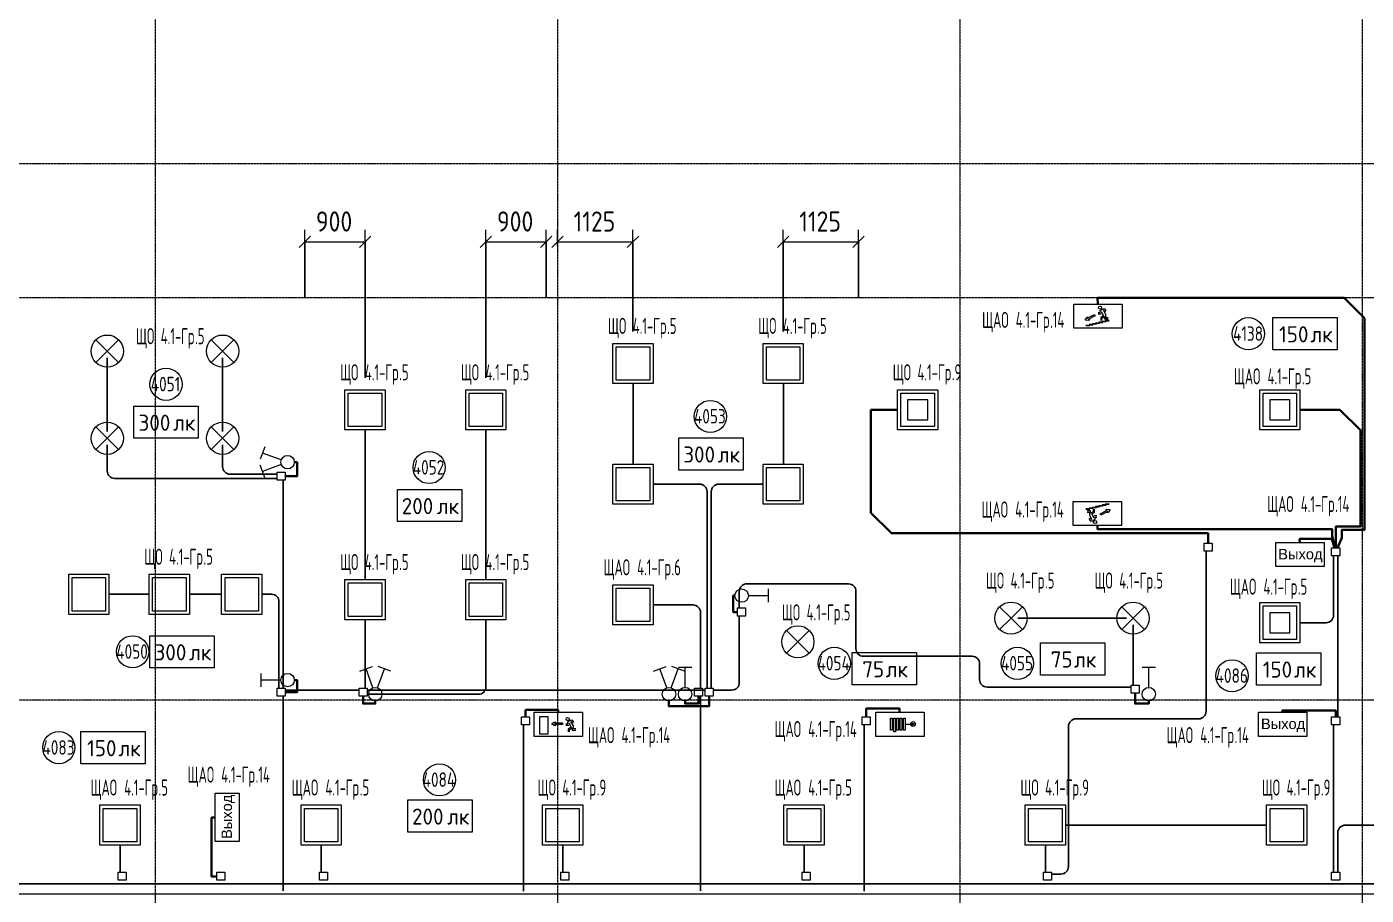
# Model space of a CAD drawing. Header units: millimetres. Extents: x -4730 to 98194, y -4296 to 93388.
# Drawn here: x 58085 to 78059, y 43593 to 56542 of the extents above; entities that cross this region are included whole.
import ezdxf

# ---------------------------------------------------------------- set-up
doc = ezdxf.new("R2010")
doc.units = ezdxf.units.MM
doc.linetypes.add('Линия сетки', pattern=[22.225, 12.7, -3.175, 3.175, -3.175])
for name, color, linetype, lineweight, true_color in [('Кабельные лотки', 5, 'Continuous', 25, 0x0000ff), ('Короба', 7, 'Continuous', 25, 0x008000), ('Соединительные детали коробов', 7, 'Continuous', 25, 0x008000), ('Типовые аннотации', 1, 'Continuous', 18, 0xff0000)]:
    doc.layers.add(name, color=color, linetype=linetype, lineweight=lineweight, true_color=true_color)
for name, color, linetype, lineweight in [('Марки помещений', 7, 'Continuous', 9), ('Марки силовых электроприборов', 7, 'Continuous', 9), ('Осевая линия', 7, 'Continuous', 18), ('Оси', 7, 'Continuous', 9), ('Провода', 7, 'Continuous', 35), ('Размеры', 7, 'Continuous', 9), ('Размеры-120', 7, 'Continuous', 9)]:
    doc.layers.add(name, color=color, linetype=linetype, lineweight=lineweight)
doc.styles.add('Arial', font='arial.ttf', dxfattribs={"height": 156})
doc.styles.add('GOST Common', font='GOST_Common.ttf', dxfattribs={"width": 0.6, "height": 240})
doc.styles.add('GOST Common_1', font='GOST_Common.ttf', dxfattribs={"width": 0.9, "height": 300})
doc.styles.add('GOST Common_3', font='GOST_Common.ttf', dxfattribs={"width": 0.8, "height": 216})
doc.styles.add('GOST Common_4', font='GOST_Common.ttf', dxfattribs={"height": 240})
doc.dimstyles.new('ADSK_Проверочный', dxfattribs={"dimscale": 304.8, "dimtxt": 301.714499, "dimasz": 0.556693, "dimexe": 0.590551, "dimexo": 0.590551, "dimgap": 0.19685, "dimtad": 1, "dimdec": 3, "dimrnd": 0.001, "dimdsep": 46, "dimtxsty": 'GOST Common_1', "dimblk1": 'OBLIQUE', "dimblk2": 'OBLIQUE', "dimsah": 1, "dimcen": 0.09, "dimazin": 0, "dimtfac": 1, "dimtdec": 4, "dimtix": 1, "dimtmove": 0, "dimatfit": 3, "dimfxl": 1, "dimtvp": 1, "dimtolj": 1, "dimtzin": 0, "dimarcsym": 2})

# ---------------------------------------------------------------- blocks, each defined once
blk = doc.blocks.new('M_Короб_ отвод - Плоский торец - ПВХ - Стандартная-2386742-4-й этаж')
at = {"layer": 'Соединительные детали коробов'}
for p, q in [((0, 111.95), (0, 150.05)), ((-150.05, 0), (-111.95, 0))]:
    blk.add_line(p, q, dxfattribs=at)
blk.add_arc((-111.95, 111.95), 111.95, 270, 0, dxfattribs=at)
blk = doc.blocks.new('DIMBLOCK92-4-й этаж')
at = {"layer": 'Размеры-120'}
for p, q in [((62230, 53337), (62145, 53252)), ((62230, 52510), (62230, 53517)), ((62230, 53337), (62315, 53422)), ((62230, 53337), (63130, 53337)), ((62230, 53337), (62230, 52510)), ((63130, 53337), (63045, 53252)), ((63130, 51307), (63130, 53517)), ((63130, 53337), (63215, 53422)), ((63130, 53337), (63130, 51307))]:
    blk.add_line(p, q, dxfattribs=at)
at = {"layer": 'Размеры-120', "color": 0, "insert": (62396, 53789), "char_height": 300, "width": 681.16, "attachment_point": 1, "line_spacing_factor": 1.022761, "style": 'GOST Common_1'}
blk.add_mtext('900', dxfattribs=at)
blk = doc.blocks.new('_Oblique')
at = {"color": 0, "linetype": 'ByBlock', "lineweight": -2}
blk.add_line((-0.5, -0.5), (0.5, 0.5), dxfattribs=at)
blk = doc.blocks.new('DIMBLOCK93-4-й этаж')
at = {"layer": 'Размеры-120'}
for p, q in [((64930, 53337), (64845, 53252)), ((64930, 51307), (64930, 53517)), ((64930, 53337), (65015, 53422)), ((64930, 53337), (65830, 53337)), ((64930, 53337), (64930, 51307)), ((65830, 53337), (65745, 53252)), ((65830, 52510), (65830, 53517)), ((65830, 53337), (65915, 53422)), ((65830, 53337), (65830, 52510))]:
    blk.add_line(p, q, dxfattribs=at)
at = {"layer": 'Размеры-120', "color": 0, "insert": (65096, 53789), "char_height": 300, "width": 681.16, "attachment_point": 1, "line_spacing_factor": 1.022761, "style": 'GOST Common_1'}
blk.add_mtext('900', dxfattribs=at)
blk = doc.blocks.new('DIMBLOCK94-4-й этаж')
at = {"layer": 'Размеры-120'}
for p, q in [((66000, 53337), (65915, 53252)), ((66000, 53277), (66000, 53517)), ((66000, 53337), (66085, 53422)), ((66000, 53337), (67125, 53337)), ((66000, 53337), (66000, 53277)), ((67125, 53337), (67040, 53252)), ((67125, 52000), (67125, 53517)), ((67125, 53337), (67210, 53422)), ((67125, 53337), (67125, 52000))]:
    blk.add_line(p, q, dxfattribs=at)
at = {"layer": 'Размеры-120', "color": 0, "insert": (66240, 53789), "char_height": 300, "width": 773.21, "attachment_point": 1, "line_spacing_factor": 1.022761, "style": 'GOST Common_1'}
blk.add_mtext('1125', dxfattribs=at)
blk = doc.blocks.new('DIMBLOCK95-4-й этаж')
at = {"layer": 'Размеры-120'}
for p, q in [((69365, 53337), (69280, 53252)), ((69365, 52000), (69365, 53517)), ((69365, 53337), (69450, 53422)), ((69365, 53337), (70490, 53337)), ((69365, 53337), (69365, 52000)), ((70490, 53337), (70405, 53252)), ((70490, 52510), (70490, 53517)), ((70490, 53337), (70575, 53422)), ((70490, 53337), (70490, 52510))]:
    blk.add_line(p, q, dxfattribs=at)
at = {"layer": 'Размеры-120', "color": 0, "insert": (69605, 53789), "char_height": 300, "width": 773.21, "attachment_point": 1, "line_spacing_factor": 1.022761, "style": 'GOST Common_1'}
blk.add_mtext('1125', dxfattribs=at)
blk = doc.blocks.new('ADSK_Марка_Помещение_1_ГОСТ21-501-2011 - Номер-85995-4-й этаж')
at = {"layer": 'Марки помещений'}
blk.add_circle((0, 0), 2, dxfattribs=at)
blk = doc.blocks.new('Морка помещения_освещённость_ - Морка помещения_освещённость_-1484368-4-й этаж')
at = {"layer": 'Марки помещений', "color": 190, "true_color": 0x8000ff}
for p, q in [((-4, 0), (-4, 4)), ((-4, 4), (4, 4)), ((4, 4), (4, 0)), ((4, 0), (-4, 0))]:
    blk.add_line(p, q, dxfattribs=at)

msp = doc.modelspace()

# ---------------------------------------------------------------- linework, layer by layer
at = {"layer": 'Кабельные лотки'}
msp.add_line((78240.422, 43763.1437), (48145, 43763.1437), dxfattribs=at)
at = {"layer": 'Короба'}
for p, q in [((59285.3, 50506.3223), (59285.3, 51606.3223)), ((61005.3, 50506.3223), (61005.3, 51606.3223)), ((67127.264, 50019.5331), (67127.264, 51224.5331)), ((69367.264, 50019.5331), (69367.264, 51224.5331)), ((63132.264, 48297.5), (63132.264, 50532.5)), ((64932.264, 48297.5), (64932.264, 50532.5)), ((59285.3, 50306.3223), (59285.3, 49958.55)), ((61005.3, 50306.3223), (61005.3, 50021.55)), ((59435.35, 49808.5), (61817.3311, 49808.5)), ((61155.35, 49871.5), (61817.3311, 49871.5)), ((61908.8311, 46680), (61908.8311, 49780)), ((67424.764, 49722.0331), (68079.214, 49722.0331)), ((68229.264, 49571.9831), (68229.264, 46680)), ((68292.264, 49571.9831), (68292.264, 46680)), ((69069.764, 49722.0331), (68442.314, 49722.0331)), ((75670.7389, 48722.835), (75670.7389, 46372.885)), ((77572.6861, 47805.8722), (77572.6861, 48654.2244)), ((77635.6861, 46254.2244), (77635.6861, 48654.2244)), ((68860.8432, 48235.5561), (70300.7432, 48235.5561)), ((59915.7305, 48080), (59310.7305, 48080)), ((60995.7305, 48080), (60510.7305, 48080)), ((61590.7305, 48080), (61695.7811, 48080)), ((68710.7932, 47875.5561), (68710.7932, 48085.5061)), ((70450.7932, 48085.5061), (70450.7932, 47305.6061)), ((61845.8311, 47929.95), (61845.8311, 46680)), ((67424.764, 47922.0331), (67982.214, 47922.0331)), ((68132.264, 47771.9831), (68132.264, 46680)), ((68710.7932, 46801.55), (68710.7932, 47755.5561)), ((63132.264, 47702.5), (63132.264, 46680)), ((64932.264, 47702.5), (64932.264, 46738.55)), ((74482.4548, 47724.5163), (72862.4548, 47724.5163)), ((74582.4548, 47624.5163), (74582.4548, 46725)), ((77070.5562, 47655.8222), (77422.6361, 47655.8222)), ((70600.8432, 47155.5561), (72143.9048, 47155.5561)), ((72293.9548, 46846.55), (72293.9548, 47005.5061)), ((61908.8311, 46560), (61908.8311, 43660)), ((63040.764, 46651.5), (61937.3311, 46651.5)), ((68200.764, 46651.5), (63160.764, 46651.5)), ((64782.214, 46588.5), (63160.764, 46588.5)), ((68132.264, 46560), (68132.264, 43660)), ((68320.764, 46651.5), (68560.7432, 46651.5)), ((72444.0048, 46696.5), (74553.9548, 46696.5)), ((75520.6889, 46222.835), (73769.567, 46222.835)), ((65492.6861, 46134.2244), (65492.6861, 43654.2244)), ((70572.6861, 46134.2244), (70572.6861, 43654.2244)), ((73619.517, 46072.785), (73619.517, 44056.9695)), ((77572.6861, 46134.2244), (77572.6861, 43935.4195)), ((73574.7325, 44638.0863), (76579.7325, 44638.0863)), ((77785.7361, 44638.0863), (79479.7325, 44638.0863)), ((77635.6861, 43935.4195), (77635.6861, 44488.0363)), ((59477.2325, 44340.5863), (59477.2325, 43935.4195)), ((62477.2325, 44340.5863), (62477.2325, 43935.4195)), ((66077.2325, 44340.5863), (66077.2325, 43935.4195)), ((69677.2325, 44340.5863), (69677.2325, 43935.4195)), ((73277.2325, 44340.5863), (73277.2325, 43935.4195)), ((73469.467, 43906.9195), (73368.7325, 43906.9195))]:
    msp.add_line(p, q, dxfattribs=at)
at = {"layer": 'Осевая линия'}
msp.add_line((48145, 43613.1437), (78240.422, 43613.1437), dxfattribs=at)
at = {"layer": 'Оси', "linetype": 'Линия сетки'}
for p, q in [((60000, 93388.3703), (60000, -3096.3487)), ((66000, 93388.3703), (66000, -3096.3487)), ((72000, 93388.3703), (72000, -3096.3487)), ((78000, 93388.3703), (78000, -3096.3487)), ((98194.2682, 54500), (-3530.0173, 54500)), ((98194.2682, 52500), (-3530.0173, 52500)), ((98194.2682, 46500), (-3530.0173, 46500))]:
    msp.add_line(p, q, dxfattribs=at)
at = {"layer": 'Провода', "flags": 128}
for points in [[(74055.544, 52407.5026), (74053.8315, 52500.7574), (77729.0315, 52500.7574), (78033.8315, 52195.9574), (78033.8315, 49040.7574), (77693.8315, 49040.7574), (77693.8315, 48920.7574), (77630.229, 48774.2244)], [(71070.7922, 50830), (70673.0562, 50830), (70673.0562, 49294.8), (70977.8562, 48990), (75702.2341, 48990), (75702.2375, 48842.835)], [(77070.7922, 50830), (77668.2562, 50830), (77973.0562, 50525.2), (77973.0562, 49090), (77605.5308, 49090), (77604.4008, 48774.2244)], [(62080.8333, 50050), (62115, 50050), (62115, 49840.0021), (61937.3311, 49840.0005)], [(74052.6859, 49103.2548), (74053.8315, 49050), (77553.8315, 49050), (77553.8315, 48950), (77591.3719, 48774.2244)], [(77067.3584, 48852.232), (77066.2128, 48905.4867), (77546.2128, 48905.4867), (77585.9995, 48774.2244)], [(68645.6433, 48060), (68620, 48060), (68620, 47815.5582), (68682.2932, 47815.5571)], [(62074.3567, 46800), (62115, 46800), (62115, 46620), (61937.3311, 46620)], [(63281.8828, 46496), (63281.8828, 46450), (63100.7623, 46450), (63100.7634, 46560)], [(67661.8476, 46490.6433), (67661.8476, 46410), (68260.7591, 46410), (68260.7626, 46560)], [(67901.8476, 46490.6433), (67901.8476, 46450), (68100.7591, 46450), (68100.7623, 46560)], [(74816.71, 46490.6433), (74816.71, 46450), (74613.9499, 46450), (74613.9534, 46605)], [(66009.1059, 46321.7452), (66008.3234, 46355), (65524.1812, 46355), (65524.1843, 46254.2244)], [(71101.1457, 46321.7452), (71100, 46375), (70604.1812, 46375), (70604.1845, 46254.2244)], [(76808.8975, 46321.7452), (76808.3234, 46345), (77604.1812, 46345), (77604.1842, 46254.2244)], [(60893.2548, 44751.1457), (60840, 44750), (60840, 43870), (60920, 43873.0968)]]:
    msp.add_lwpolyline(points, dxfattribs=at)
at = {"layer": 'Типовые аннотации', "color": 96, "true_color": 0x008000}
for p, q in [((73698.8494, 52047.5026), (73698.8494, 52407.5026)), ((73698.8494, 52407.5026), (74418.8494, 52407.5026)), ((74418.8494, 52407.5026), (74418.8494, 52047.5026)), ((73866.5327, 52165.1929), (73892.0908, 52205.8227)), ((73914.4982, 52163.3737), (73866.5327, 52165.1929)), ((73892.0908, 52205.8227), (73913.3153, 52217.0263)), ((73900.5362, 52196.7114), (74006.6585, 52252.7298)), ((73913.3153, 52217.0263), (73900.5362, 52196.7114)), ((74017.8621, 52231.5054), (73911.7399, 52175.487)), ((73911.7399, 52175.487), (73935.7226, 52174.5774)), ((73935.7226, 52174.5774), (73914.4982, 52163.3737)), ((74006.6585, 52252.7298), (74017.8621, 52231.5054)), ((74088.0106, 52279.1465), (74064.0106, 52279.1465)), ((74064.0106, 52261.1465), (74106.0106, 52261.1465)), ((74071.949, 52141.4779), (74119.949, 52141.4779)), ((74129.5798, 52333.1465), (74088.0106, 52309.1465)), ((74088.0106, 52309.1465), (74088.0106, 52279.1465)), ((74142.0106, 52233.185), (74100.4414, 52209.185)), ((74100.4414, 52209.185), (74100.4414, 52161.185)), ((74106.0106, 52295.5388), (74142.0106, 52233.185)), ((74118.4414, 52198.7927), (74157.9721, 52221.6158)), ((74118.4414, 52161.185), (74118.4414, 52198.7927)), ((74119.949, 52153.4779), (74167.949, 52153.4779)), ((74165.5798, 52333.1465), (74129.5798, 52333.1465)), ((74179.949, 52141.4779), (74131.949, 52141.4779)), ((74175.9721, 52252.7927), (74139.9721, 52315.1465)), ((74155.1875, 52315.1465), (74167.9914, 52292.9696)), ((74157.9721, 52221.6158), (74157.9721, 52186.7927)), ((74157.9721, 52186.7927), (74211.9721, 52186.7927)), ((74183.5798, 52301.9696), (74165.5798, 52333.1465)), ((74167.949, 52165.4779), (74227.949, 52165.4779)), ((74175.9721, 52204.7927), (74175.9721, 52252.7927)), ((74211.9721, 52204.7927), (74175.9721, 52204.7927)), ((74227.949, 52153.4779), (74179.949, 52153.4779)), ((74418.8494, 52047.5026), (73698.8494, 52047.5026)), ((73879.949, 52093.4779), (73927.949, 52093.4779)), ((73939.949, 52081.4779), (73879.949, 52081.4779)), ((73927.949, 52105.4779), (73975.949, 52105.4779)), ((73987.949, 52093.4779), (73939.949, 52093.4779)), ((73975.949, 52117.4779), (74023.949, 52117.4779)), ((74035.949, 52105.4779), (73987.949, 52105.4779)), ((74023.949, 52129.4779), (74071.949, 52129.4779)), ((74083.949, 52117.4779), (74035.949, 52117.4779)), ((74131.949, 52129.4779), (74083.949, 52129.4779)), ((73688.8136, 49103.2548), (73688.8136, 49463.2548)), ((73688.8136, 49463.2548), (74408.8136, 49463.2548)), ((73879.714, 49357.2795), (73927.714, 49357.2795)), ((73939.714, 49345.2795), (73879.714, 49345.2795)), ((73927.714, 49369.2795), (73975.714, 49369.2795)), ((73987.714, 49357.2795), (73939.714, 49357.2795)), ((73975.714, 49381.2795), (74023.714, 49381.2795)), ((74035.714, 49369.2795), (73987.714, 49369.2795)), ((73989.2216, 49349.5724), (73989.2216, 49311.9647)), ((74007.2216, 49301.5724), (74007.2216, 49349.5724)), ((74023.714, 49393.2795), (74071.714, 49393.2795)), ((74083.714, 49381.2795), (74035.714, 49381.2795)), ((74071.714, 49405.2795), (74119.714, 49405.2795)), ((74131.714, 49393.2795), (74083.714, 49393.2795)), ((74119.714, 49417.2795), (74167.714, 49417.2795)), ((74179.714, 49405.2795), (74131.714, 49405.2795)), ((74167.714, 49429.2795), (74227.714, 49429.2795)), ((74171.9404, 49336.18), (74193.1648, 49347.3836)), ((74227.714, 49417.2795), (74179.714, 49417.2795)), ((74193.1648, 49347.3836), (74241.1304, 49345.5645)), ((74241.1304, 49345.5645), (74215.5722, 49304.9347)), ((74408.8136, 49463.2548), (74408.8136, 49103.2548)), ((73949.6909, 49323.9647), (73895.6909, 49323.9647)), ((73895.6909, 49305.9647), (73931.6909, 49305.9647)), ((73924.0832, 49208.7878), (73942.0832, 49177.6109)), ((73931.6909, 49305.9647), (73931.6909, 49257.9647)), ((73931.6909, 49257.9647), (73967.6909, 49195.6109)), ((73952.4755, 49195.6109), (73939.6716, 49217.7878)), ((73942.0832, 49177.6109), (73978.0832, 49177.6109)), ((73949.6909, 49289.1416), (73949.6909, 49323.9647)), ((73989.2216, 49311.9647), (73949.6909, 49289.1416)), ((73965.6524, 49277.5724), (74007.2216, 49301.5724)), ((74001.6524, 49215.2186), (73965.6524, 49277.5724)), ((73978.0832, 49177.6109), (74019.6524, 49201.6109)), ((74043.6524, 49249.6109), (74001.6524, 49249.6109)), ((74019.6524, 49201.6109), (74019.6524, 49231.6109)), ((74019.6524, 49231.6109), (74043.6524, 49231.6109)), ((74089.8009, 49279.252), (74195.9231, 49335.2704)), ((74101.0045, 49258.0275), (74089.8009, 49279.252)), ((74207.1268, 49314.0459), (74101.0045, 49258.0275)), ((74195.9231, 49335.2704), (74171.9404, 49336.18)), ((74194.3478, 49293.731), (74207.1268, 49314.0459)), ((74215.5722, 49304.9347), (74194.3478, 49293.731)), ((74408.8136, 49103.2548), (73688.8136, 49103.2548)), ((76711.2307, 48492.232), (76711.2307, 48852.232)), ((76711.2307, 48852.232), (77431.2307, 48852.232)), ((77431.2307, 48852.232), (77431.2307, 48492.232)), ((77431.2307, 48492.232), (76711.2307, 48492.232)), ((65653.3413, 45961.7452), (65653.3413, 46321.7452)), ((65653.3413, 46321.7452), (66373.3413, 46321.7452)), ((65734.3337, 45993.1554), (65734.3337, 46257.1554)), ((65734.3337, 46257.1554), (65854.3337, 46257.1554)), ((65854.3337, 46257.1554), (65854.3337, 45993.1554)), ((65907.6511, 46149.3592), (65949.2203, 46173.3592)), ((65949.2203, 46125.3592), (65907.6511, 46149.3592)), ((65949.2203, 46173.3592), (65973.2203, 46173.3592)), ((65973.2203, 46173.3592), (65952.4357, 46161.3592)), ((65952.4357, 46161.3592), (66072.4357, 46161.3592)), ((66072.4357, 46161.3592), (66072.4357, 46137.3592)), ((66148.2769, 46145.5431), (66124.2769, 46145.5431)), ((66189.8461, 46199.5431), (66148.2769, 46175.5431)), ((66148.2769, 46175.5431), (66148.2769, 46145.5431)), ((66166.2769, 46161.9355), (66202.2769, 46099.5816)), ((66225.8461, 46199.5431), (66189.8461, 46199.5431)), ((66236.2384, 46119.1893), (66200.2384, 46181.5431)), ((66215.4538, 46181.5431), (66228.2576, 46159.3662)), ((66243.8461, 46168.3662), (66225.8461, 46199.5431)), ((66373.3413, 46321.7452), (66373.3413, 45961.7452)), ((76453.3413, 45961.7452), (76453.3413, 46321.7452)), ((76453.3413, 46321.7452), (77173.3413, 46321.7452)), ((77173.3413, 46321.7452), (77173.3413, 45961.7452)), ((66373.3413, 45961.7452), (65653.3413, 45961.7452)), ((65854.3337, 45993.1554), (65734.3337, 45993.1554)), ((65973.2203, 46125.3592), (65949.2203, 46125.3592)), ((66072.4357, 46137.3592), (65952.4357, 46137.3592)), ((65952.4357, 46137.3592), (65973.2203, 46125.3592)), ((66124.2769, 46127.5431), (66166.2769, 46127.5431)), ((66202.2769, 46099.5816), (66160.7077, 46075.5816)), ((66160.7077, 46075.5816), (66160.7077, 46027.5816)), ((66178.7077, 46065.1893), (66218.2384, 46088.0124)), ((66178.7077, 46027.5816), (66178.7077, 46065.1893)), ((66218.2384, 46088.0124), (66218.2384, 46053.1893)), ((66218.2384, 46053.1893), (66272.2384, 46053.1893)), ((66236.2384, 46071.1893), (66236.2384, 46119.1893)), ((66272.2384, 46071.1893), (66236.2384, 46071.1893)), ((77173.3413, 45961.7452), (76453.3413, 45961.7452)), ((60893.2548, 44395.0179), (60893.2548, 45115.0179)), ((60893.2548, 45115.0179), (61253.2548, 45115.0179)), ((61253.2548, 45115.0179), (61253.2548, 44395.0179)), ((61253.2548, 44395.0179), (60893.2548, 44395.0179))]:
    msp.add_line(p, q, dxfattribs=at)
at = {"layer": 'Типовые аннотации', "color": 5, "true_color": 0x0000ff}
for p, q in [((59285.3, 51706.3223), (59115.5944, 51876.0279)), ((59285.3, 51706.3223), (59455.0057, 51876.0279)), ((61005.3, 51706.3223), (60835.5944, 51876.0279)), ((61005.3, 51706.3223), (61175.0057, 51876.0279)), ((66825, 51822.0331), (67425, 51822.0331)), ((66825, 51222.0331), (66825, 51822.0331)), ((66875, 51772.0331), (67375, 51772.0331)), ((66875, 51272.0331), (66875, 51772.0331)), ((67375, 51772.0331), (67375, 51272.0331)), ((67425, 51822.0331), (67425, 51222.0331)), ((69065, 51822.0331), (69665, 51822.0331)), ((69065, 51222.0331), (69065, 51822.0331)), ((69115, 51772.0331), (69615, 51772.0331)), ((69115, 51272.0331), (69115, 51772.0331)), ((69615, 51772.0331), (69615, 51272.0331)), ((69665, 51822.0331), (69665, 51222.0331)), ((59285.3, 51706.3223), (59115.5944, 51536.6166)), ((59285.3, 51706.3223), (59455.0057, 51536.6166)), ((61005.3, 51706.3223), (60835.5944, 51536.6166)), ((61005.3, 51706.3223), (61175.0057, 51536.6166)), ((67425, 51222.0331), (66825, 51222.0331)), ((67375, 51272.0331), (66875, 51272.0331)), ((69665, 51222.0331), (69065, 51222.0331)), ((69615, 51272.0331), (69115, 51272.0331)), ((62830, 51130), (63430, 51130)), ((62830, 50530), (62830, 51130)), ((62880, 51080), (63380, 51080)), ((62880, 50580), (62880, 51080)), ((63380, 51080), (63380, 50580)), ((63430, 51130), (63430, 50530)), ((64630, 51130), (65230, 51130)), ((64630, 50530), (64630, 51130)), ((64680, 51080), (65180, 51080)), ((64680, 50580), (64680, 51080)), ((65180, 51080), (65180, 50580)), ((65230, 51130), (65230, 50530)), ((71070.7922, 51130), (71670.7922, 51130)), ((71070.7922, 50530), (71070.7922, 51130)), ((71120.7922, 51080), (71620.7922, 51080)), ((71120.7922, 50580), (71120.7922, 51080)), ((71220.7922, 50980), (71220.7922, 50680)), ((71520.7922, 50980), (71220.7922, 50980)), ((71520.7922, 50680), (71520.7922, 50980)), ((71620.7922, 51080), (71620.7922, 50580)), ((71670.7922, 51130), (71670.7922, 50530)), ((59285.3, 50406.3223), (59115.5944, 50576.0279)), ((59285.3, 50406.3223), (59455.0057, 50576.0279)), ((61005.3, 50406.3223), (60835.5944, 50576.0279)), ((61005.3, 50406.3223), (61175.0057, 50576.0279)), ((63380, 50580), (62880, 50580)), ((65180, 50580), (64680, 50580)), ((71620.7922, 50580), (71120.7922, 50580)), ((71220.7922, 50680), (71520.7922, 50680)), ((59285.3, 50406.3223), (59115.5944, 50236.6166)), ((59285.3, 50406.3223), (59455.0057, 50236.6166)), ((61005.3, 50406.3223), (60835.5944, 50236.6166)), ((61005.3, 50406.3223), (61175.0057, 50236.6166)), ((63430, 50530), (62830, 50530)), ((65230, 50530), (64630, 50530)), ((71670.7922, 50530), (71070.7922, 50530)), ((61632.6816, 50280.7773), (61564.2776, 50092.8388)), ((61880.3874, 50084.202), (61598.4796, 50186.8081)), ((61632.6816, 49819.2227), (61564.2776, 50007.1612)), ((61880.3874, 50015.798), (61598.4796, 49913.1919)), ((66825, 50022.0331), (67425, 50022.0331)), ((66825, 49422.0331), (66825, 50022.0331)), ((66875, 49972.0331), (67375, 49972.0331)), ((66875, 49472.0331), (66875, 49972.0331)), ((67375, 49972.0331), (67375, 49472.0331)), ((67425, 50022.0331), (67425, 49422.0331)), ((69065, 50022.0331), (69665, 50022.0331)), ((69065, 49422.0331), (69065, 50022.0331)), ((69115, 49972.0331), (69615, 49972.0331)), ((69115, 49472.0331), (69115, 49972.0331)), ((69615, 49972.0331), (69615, 49472.0331)), ((69665, 50022.0331), (69665, 49422.0331)), ((67425, 49422.0331), (66825, 49422.0331)), ((67375, 49472.0331), (66875, 49472.0331)), ((69665, 49422.0331), (69065, 49422.0331)), ((69615, 49472.0331), (69115, 49472.0331)), ((58710.9665, 48380), (59310.9665, 48380)), ((58710.9665, 47780), (58710.9665, 48380)), ((59310.9665, 48380), (59310.9665, 47780)), ((59910.9665, 48380), (60510.9665, 48380)), ((59910.9665, 47780), (59910.9665, 48380)), ((60510.9665, 48380), (60510.9665, 47780)), ((60990.9665, 48380), (61590.9665, 48380)), ((60990.9665, 47780), (60990.9665, 48380)), ((61590.9665, 48380), (61590.9665, 47780)), ((58760.9665, 48330), (59260.9665, 48330)), ((58760.9665, 47830), (58760.9665, 48330)), ((59260.9665, 48330), (59260.9665, 47830)), ((59960.9665, 48330), (60460.9665, 48330)), ((59960.9665, 47830), (59960.9665, 48330)), ((60460.9665, 48330), (60460.9665, 47830)), ((61040.9665, 48330), (61540.9665, 48330)), ((61040.9665, 47830), (61040.9665, 48330)), ((61540.9665, 48330), (61540.9665, 47830)), ((62830, 48300), (63430, 48300)), ((62830, 47700), (62830, 48300)), ((62880, 48250), (63380, 48250)), ((62880, 47750), (62880, 48250)), ((63380, 48250), (63380, 47750)), ((63430, 48300), (63430, 47700)), ((64630, 48300), (65230, 48300)), ((64630, 47700), (64630, 48300)), ((64680, 48250), (65180, 48250)), ((64680, 47750), (64680, 48250)), ((65180, 48250), (65180, 47750)), ((65230, 48300), (65230, 47700)), ((69145.6433, 47960), (69145.6433, 48160)), ((68845.6433, 48060), (69145.6433, 48060)), ((59310.9665, 47780), (58710.9665, 47780)), ((59260.9665, 47830), (58760.9665, 47830)), ((60510.9665, 47780), (59910.9665, 47780)), ((60460.9665, 47830), (59960.9665, 47830)), ((61590.9665, 47780), (60990.9665, 47780)), ((61540.9665, 47830), (61040.9665, 47830)), ((63380, 47750), (62880, 47750)), ((65180, 47750), (64680, 47750)), ((72762.4548, 47724.5163), (72592.7491, 47894.222)), ((72762.4548, 47724.5163), (72932.1604, 47894.222)), ((74582.4548, 47724.5163), (74412.7491, 47894.222)), ((74582.4548, 47724.5163), (74752.1604, 47894.222)), ((63430, 47700), (62830, 47700)), ((65230, 47700), (64630, 47700)), ((69584.0709, 47371.0953), (69414.3653, 47540.8009)), ((69584.0709, 47371.0953), (69753.7765, 47540.8009)), ((72762.4548, 47724.5163), (72592.7491, 47554.8107)), ((72762.4548, 47724.5163), (72932.1604, 47554.8107)), ((74582.4548, 47724.5163), (74412.7491, 47554.8107)), ((74582.4548, 47724.5163), (74752.1604, 47554.8107)), ((69584.0709, 47371.0953), (69414.3653, 47201.3896)), ((69584.0709, 47371.0953), (69753.7765, 47201.3896)), ((63051.1055, 46932.3184), (63239.044, 47000.7224)), ((63247.6808, 46684.6126), (63145.0748, 46966.5204)), ((63316.0848, 46684.6126), (63418.6909, 46966.5204)), ((63512.6602, 46932.3184), (63324.7216, 47000.7224)), ((67431.0703, 46932.3184), (67619.0088, 47000.7224)), ((67627.6456, 46684.6126), (67525.0395, 46966.5204)), ((67696.0496, 46684.6126), (67798.6556, 46966.5204)), ((67892.6249, 46932.3184), (67704.6864, 47000.7224)), ((74916.71, 46990.6433), (74716.71, 46990.6433)), ((74816.71, 46690.6433), (74816.71, 46990.6433)), ((61574.3567, 46900), (61574.3567, 46700)), ((61874.3567, 46800), (61574.3567, 46800)), ((65774.9685, 44938.0863), (66374.9685, 44938.0863)), ((65774.9685, 44338.0863), (65774.9685, 44938.0863)), ((65824.9685, 44888.0863), (66324.9685, 44888.0863)), ((65824.9685, 44388.0863), (65824.9685, 44888.0863)), ((66324.9685, 44888.0863), (66324.9685, 44388.0863)), ((66374.9685, 44938.0863), (66374.9685, 44338.0863)), ((72974.9685, 44938.0863), (73574.9685, 44938.0863)), ((72974.9685, 44338.0863), (72974.9685, 44938.0863)), ((73024.9685, 44888.0863), (73524.9685, 44888.0863)), ((73024.9685, 44388.0863), (73024.9685, 44888.0863)), ((73524.9685, 44888.0863), (73524.9685, 44388.0863)), ((73574.9685, 44938.0863), (73574.9685, 44338.0863)), ((76574.9685, 44938.0863), (77174.9685, 44938.0863)), ((76574.9685, 44338.0863), (76574.9685, 44938.0863)), ((76624.9685, 44888.0863), (77124.9685, 44888.0863)), ((76624.9685, 44388.0863), (76624.9685, 44888.0863)), ((77124.9685, 44888.0863), (77124.9685, 44388.0863)), ((77174.9685, 44938.0863), (77174.9685, 44338.0863)), ((66324.9685, 44388.0863), (65824.9685, 44388.0863)), ((73524.9685, 44388.0863), (73024.9685, 44388.0863)), ((77124.9685, 44388.0863), (76624.9685, 44388.0863)), ((66374.9685, 44338.0863), (65774.9685, 44338.0863)), ((73574.9685, 44338.0863), (72974.9685, 44338.0863)), ((77174.9685, 44338.0863), (76574.9685, 44338.0863))]:
    msp.add_line(p, q, dxfattribs=at)
at = {"layer": 'Типовые аннотации'}
for p, q in [((76470.7922, 51130), (77070.7922, 51130)), ((76470.7922, 50530), (76470.7922, 51130)), ((76520.7922, 51080), (77020.7922, 51080)), ((76520.7922, 50580), (76520.7922, 51080)), ((76620.7922, 50980), (76620.7922, 50680)), ((76920.7922, 50980), (76620.7922, 50980)), ((76920.7922, 50680), (76920.7922, 50980)), ((77020.7922, 51080), (77020.7922, 50580)), ((77070.7922, 51130), (77070.7922, 50530)), ((77020.7922, 50580), (76520.7922, 50580)), ((76620.7922, 50680), (76920.7922, 50680)), ((77070.7922, 50530), (76470.7922, 50530)), ((77544.1861, 48774.2244), (77664.1861, 48774.2244)), ((77544.1861, 48654.2244), (77544.1861, 48774.2244)), ((77664.1861, 48774.2244), (77664.1861, 48654.2244)), ((77664.1861, 48654.2244), (77544.1861, 48654.2244)), ((66825, 48222.0331), (67425, 48222.0331)), ((66825, 47622.0331), (66825, 48222.0331)), ((66875, 48172.0331), (67375, 48172.0331)), ((66875, 47672.0331), (66875, 48172.0331)), ((67375, 48172.0331), (67375, 47672.0331)), ((67425, 48222.0331), (67425, 47622.0331)), ((76470.7922, 47955.8222), (77070.7922, 47955.8222)), ((76470.7922, 47355.8222), (76470.7922, 47955.8222)), ((77070.7922, 47955.8222), (77070.7922, 47355.8222)), ((76520.7922, 47905.8222), (77020.7922, 47905.8222)), ((76520.7922, 47405.8222), (76520.7922, 47905.8222)), ((76620.7922, 47805.8222), (76620.7922, 47505.8222)), ((76920.7922, 47805.8222), (76620.7922, 47805.8222)), ((76920.7922, 47505.8222), (76920.7922, 47805.8222)), ((77020.7922, 47905.8222), (77020.7922, 47405.8222)), ((67425, 47622.0331), (66825, 47622.0331)), ((67375, 47672.0331), (66875, 47672.0331)), ((77070.7922, 47355.8222), (76470.7922, 47355.8222)), ((77020.7922, 47405.8222), (76520.7922, 47405.8222)), ((76620.7922, 47505.8222), (76920.7922, 47505.8222)), ((68001.8476, 46990.6433), (67801.8476, 46990.6433)), ((67901.8476, 46690.6433), (67901.8476, 46990.6433)), ((65464.1861, 46254.2244), (65584.1861, 46254.2244)), ((65464.1861, 46134.2244), (65464.1861, 46254.2244)), ((65584.1861, 46254.2244), (65584.1861, 46134.2244)), ((70544.1861, 46254.2244), (70664.1861, 46254.2244)), ((70544.1861, 46134.2244), (70544.1861, 46254.2244)), ((70664.1861, 46254.2244), (70664.1861, 46134.2244)), ((70745.0179, 45961.7452), (70745.0179, 46321.7452)), ((70745.0179, 46321.7452), (71465.0179, 46321.7452)), ((70966.1335, 46054.847), (70966.1335, 46234.847)), ((70966.1335, 46234.847), (70990.1335, 46234.847)), ((70990.1335, 46234.847), (70990.1335, 46054.847)), ((71014.1335, 46030.847), (71014.1335, 46234.847)), ((71014.1335, 46234.847), (71038.1335, 46234.847)), ((71038.1335, 46234.847), (71038.1335, 46030.847)), ((71062.1335, 46054.847), (71062.1335, 46234.847)), ((71062.1335, 46234.847), (71086.1335, 46234.847)), ((71086.1335, 46234.847), (71086.1335, 46054.847)), ((71110.1335, 46054.847), (71110.1335, 46234.847)), ((71110.1335, 46234.847), (71134.1335, 46234.847)), ((71134.1335, 46234.847), (71134.1335, 46054.847)), ((71158.1335, 46054.847), (71158.1335, 46234.847)), ((71158.1335, 46234.847), (71182.1335, 46234.847)), ((71182.1335, 46234.847), (71182.1335, 46054.847)), ((71182.1335, 46144.847), (71302.1335, 46144.847)), ((71302.1335, 46144.847), (71276.6776, 46170.3029)), ((71276.6776, 46119.3912), (71302.1335, 46144.847)), ((71302.1335, 46144.847), (71327.5893, 46170.3029)), ((71327.5893, 46119.3912), (71302.1335, 46144.847)), ((71465.0179, 46321.7452), (71465.0179, 45961.7452)), ((77544.1861, 46254.2244), (77664.1861, 46254.2244)), ((77544.1861, 46134.2244), (77544.1861, 46254.2244)), ((77664.1861, 46254.2244), (77664.1861, 46134.2244)), ((65584.1861, 46134.2244), (65464.1861, 46134.2244)), ((70664.1861, 46134.2244), (70544.1861, 46134.2244)), ((71465.0179, 45961.7452), (70745.0179, 45961.7452)), ((70990.1335, 46054.847), (70966.1335, 46054.847)), ((71038.1335, 46030.847), (71014.1335, 46030.847)), ((71086.1335, 46054.847), (71062.1335, 46054.847)), ((71134.1335, 46054.847), (71110.1335, 46054.847)), ((71182.1335, 46054.847), (71158.1335, 46054.847)), ((77664.1861, 46134.2244), (77544.1861, 46134.2244)), ((59174.9685, 44938.0863), (59774.9685, 44938.0863)), ((59174.9685, 44338.0863), (59174.9685, 44938.0863)), ((59224.9685, 44888.0863), (59724.9685, 44888.0863)), ((59224.9685, 44388.0863), (59224.9685, 44888.0863)), ((59724.9685, 44888.0863), (59724.9685, 44388.0863)), ((59774.9685, 44938.0863), (59774.9685, 44338.0863)), ((62174.9685, 44938.0863), (62774.9685, 44938.0863)), ((62174.9685, 44338.0863), (62174.9685, 44938.0863)), ((62224.9685, 44888.0863), (62724.9685, 44888.0863)), ((62224.9685, 44388.0863), (62224.9685, 44888.0863)), ((62724.9685, 44888.0863), (62724.9685, 44388.0863)), ((62774.9685, 44938.0863), (62774.9685, 44338.0863)), ((69374.9685, 44938.0863), (69974.9685, 44938.0863)), ((69374.9685, 44338.0863), (69374.9685, 44938.0863)), ((69424.9685, 44888.0863), (69924.9685, 44888.0863)), ((69424.9685, 44388.0863), (69424.9685, 44888.0863)), ((69924.9685, 44888.0863), (69924.9685, 44388.0863)), ((69974.9685, 44938.0863), (69974.9685, 44338.0863)), ((59724.9685, 44388.0863), (59224.9685, 44388.0863)), ((62724.9685, 44388.0863), (62224.9685, 44388.0863)), ((69924.9685, 44388.0863), (69424.9685, 44388.0863)), ((59774.9685, 44338.0863), (59174.9685, 44338.0863)), ((62774.9685, 44338.0863), (62174.9685, 44338.0863)), ((69974.9685, 44338.0863), (69374.9685, 44338.0863)), ((59448.7325, 43935.4195), (59568.7325, 43935.4195)), ((59448.7325, 43815.4195), (59448.7325, 43935.4195)), ((59568.7325, 43815.4195), (59448.7325, 43815.4195)), ((59568.7325, 43935.4195), (59568.7325, 43815.4195)), ((60920, 43935.4195), (61040, 43935.4195)), ((60920, 43815.4195), (60920, 43935.4195)), ((61040, 43815.4195), (60920, 43815.4195)), ((61040, 43935.4195), (61040, 43815.4195)), ((62448.7325, 43935.4195), (62568.7325, 43935.4195)), ((62448.7325, 43815.4195), (62448.7325, 43935.4195)), ((62568.7325, 43815.4195), (62448.7325, 43815.4195)), ((62568.7325, 43935.4195), (62568.7325, 43815.4195)), ((69648.7325, 43935.4195), (69768.7325, 43935.4195)), ((69648.7325, 43815.4195), (69648.7325, 43935.4195)), ((69768.7325, 43815.4195), (69648.7325, 43815.4195)), ((69768.7325, 43935.4195), (69768.7325, 43815.4195)), ((77544.1861, 43935.4195), (77664.1861, 43935.4195)), ((77544.1861, 43815.4195), (77544.1861, 43935.4195)), ((77664.1861, 43815.4195), (77544.1861, 43815.4195)), ((77664.1861, 43935.4195), (77664.1861, 43815.4195))]:
    msp.add_line(p, q, dxfattribs=at)
at = {"layer": 'Типовые аннотации', "color": 16, "true_color": 0x800000}
for p, q in [((61817.3311, 49900), (61937.3311, 49900)), ((61817.3311, 49780), (61817.3311, 49900)), ((61937.3311, 49780), (61817.3311, 49780)), ((61937.3311, 49900), (61937.3311, 49780)), ((75642.2389, 48842.835), (75762.2389, 48842.835)), ((75642.2389, 48722.835), (75642.2389, 48842.835)), ((75762.2389, 48842.835), (75762.2389, 48722.835)), ((75762.2389, 48722.835), (75642.2389, 48722.835)), ((66048.7325, 43935.4195), (66168.7325, 43935.4195)), ((66048.7325, 43815.4195), (66048.7325, 43935.4195)), ((66168.7325, 43815.4195), (66048.7325, 43815.4195)), ((66168.7325, 43935.4195), (66168.7325, 43815.4195)), ((73248.7325, 43935.4195), (73368.7325, 43935.4195)), ((73248.7325, 43815.4195), (73248.7325, 43935.4195)), ((73368.7325, 43815.4195), (73248.7325, 43815.4195)), ((73368.7325, 43935.4195), (73368.7325, 43815.4195))]:
    msp.add_line(p, q, dxfattribs=at)
at = {"layer": 'Типовые аннотации', "color": 7}
for p, q in [((68682.2932, 47875.5561), (68802.2932, 47875.5561)), ((68682.2932, 47755.5561), (68682.2932, 47875.5561)), ((68802.2932, 47755.5561), (68682.2932, 47755.5561)), ((68802.2932, 47875.5561), (68802.2932, 47755.5561)), ((61817.3311, 46680), (61937.3311, 46680)), ((61817.3311, 46560), (61817.3311, 46680)), ((61937.3311, 46560), (61817.3311, 46560)), ((61937.3311, 46680), (61937.3311, 46560)), ((63040.764, 46680), (63160.764, 46680)), ((63040.764, 46560), (63040.764, 46680)), ((63160.764, 46560), (63040.764, 46560)), ((63160.764, 46680), (63160.764, 46560)), ((68040.764, 46680), (68160.764, 46680)), ((68040.764, 46560), (68040.764, 46680)), ((68160.764, 46560), (68040.764, 46560)), ((68160.764, 46680), (68160.764, 46560)), ((68200.764, 46680), (68320.764, 46680)), ((68200.764, 46560), (68200.764, 46680)), ((68320.764, 46560), (68200.764, 46560)), ((68320.764, 46680), (68320.764, 46560)), ((74553.9548, 46725), (74673.9548, 46725)), ((74553.9548, 46605), (74553.9548, 46725)), ((74673.9548, 46605), (74553.9548, 46605)), ((74673.9548, 46725), (74673.9548, 46605))]:
    msp.add_line(p, q, dxfattribs=at)
at = {"layer": 'Типовые аннотации', "color": 96, "true_color": 0x008000}
for centre in [(74090.0133, 52353.6777), (74017.6497, 49157.0796), (66150.2796, 46220.0744)]:
    msp.add_circle(centre, 24, dxfattribs=at)
at = {"layer": 'Типовые аннотации', "color": 5, "true_color": 0x0000ff}
for centre, radius in [((59285.3, 51706.3223), 240), ((61005.3, 51706.3223), 240), ((59285.3, 50406.3223), 240), ((61005.3, 50406.3223), 240), ((61974.3567, 50050), 100), ((68745.6433, 48060), 100), ((72762.4548, 47724.5163), 240), ((74582.4548, 47724.5163), 240), ((69584.0709, 47371.0953), 240), ((61974.3567, 46800), 100), ((63281.8828, 46590.6433), 100), ((67661.8476, 46590.6433), 100), ((74816.71, 46590.6433), 100)]:
    msp.add_circle(centre, radius, dxfattribs=at)
at = {"layer": 'Типовые аннотации'}
for centre, radius in [((67901.8476, 46590.6433), 100), ((71302.1335, 46144.847), 36)]:
    msp.add_circle(centre, radius, dxfattribs=at)

# ---------------------------------------------------------------- block references
at = {"layer": 'Марки помещений', "xscale": 120, "yscale": 120, "zscale": 120}
for p in [(76302.1324, 51965.067), (60161.7779, 51211.9562), (68279.1397, 50731.9562), (64085.2891, 49970.2154), (59663.3738, 47222.8283), (70127.9164, 47049.7224), (72857.8551, 47049.7224), (76058.3758, 46864.4808), (58562.4458, 45793.0576), (64239.0408, 45313.0576)]:
    msp.add_blockref('ADSK_Марка_Помещение_1_ГОСТ21-501-2011 - Номер-85995-4-й этаж', p, dxfattribs=at)
at = {"layer": 'Марки помещений', "color": 190, "true_color": 0x8000ff, "xscale": 120, "yscale": 120, "zscale": 120}
for p in [(77147.9694, 51725.067), (60163.0599, 50407.073), (68286.5038, 49932.703), (64092.6532, 49162.9355), (60401.7779, 46982.8283), (73682.3576, 46875.9645), (70872.5605, 46730.3283), (76904.2617, 46725.6556), (59372.1834, 45553.0576), (64246.4049, 44533.2445)]:
    msp.add_blockref('Морка помещения_освещённость_ - Морка помещения_освещённость_-1484368-4-й этаж', p, dxfattribs=at)
at = {"layer": 'Соединительные детали коробов'}
for p, rotation in [((59285.3, 49808.5), 270), ((61005.3, 49871.5), 270), ((68229.264, 49722.0331), 90), ((68292.264, 49722.0331), 180), ((68710.7932, 48235.5561), 180), ((70450.7932, 48235.5561), 90), ((61845.8311, 48080), 90), ((68132.264, 47922.0331), 90), ((70450.7932, 47155.5561), 270), ((72293.9548, 47155.5561), 90), ((72293.9548, 46696.5), 270), ((73619.517, 46222.835), 180), ((77635.6861, 44638.0863), 180)]:
    msp.add_blockref('M_Короб_ отвод - Плоский торец - ПВХ - Стандартная-2386742-4-й этаж', p, dxfattribs=dict(at, rotation=rotation))
for p in [(77572.6861, 47655.8222), (68710.7932, 46651.5), (64932.264, 46588.5), (75670.7389, 46222.835), (73619.517, 43906.9195)]:
    msp.add_blockref('M_Короб_ отвод - Плоский торец - ПВХ - Стандартная-2386742-4-й этаж', p, dxfattribs=at)

# ---------------------------------------------------------------- texts
at = {"layer": 'Марки помещений', "char_height": 216, "attachment_point": 1, "style": 'GOST Common_3'}
for s, insert, width in [('4138', (76074.2965, 52075.8542), 561.8226), ('4051', (59933.9419, 51322.7434), 561.8226), ('4053', (68035.4638, 50842.7434), 600.3036), ('4052', (63841.6132, 50081.0026), 600.3036), ('4050', (59419.6979, 47333.6155), 600.3036), ('4054', (69878.0005, 47160.5096), 615.696), ('4055', (72614.1791, 47160.5096), 600.3036), ('4086', (75814.6999, 46975.268), 600.3036), ('4083', (58318.7699, 45903.8448), 600.3036), ('4084', (63989.1249, 45423.8448), 615.696)]:
    msp.add_mtext(s, dxfattribs=dict(at, insert=insert, width=width))
at = {"layer": 'Марки помещений', "color": 190, "true_color": 0x8000ff, "char_height": 240, "attachment_point": 1, "style": 'GOST Common_4'}
for s, insert, width in [('150', (76760.0855, 52076.779), 567.59475), ('лк', (77228.398, 52076.779), 413.67075), ('300', (59751.176, 50758.7849), 625.31625), ('лк', (60267.1135, 50758.7849), 413.67075), ('300', (67874.62, 50284.4149), 625.31625), ('лк', (68390.5575, 50284.4149), 413.67075), ('200', (63676.5693, 49514.6474), 634.9365), ('лк', (64200.4443, 49514.6474), 413.67075), ('300', (59989.894, 47334.5402), 625.31625), ('лк', (60505.8315, 47334.5402), 413.67075), ('75', (73353.8738, 47227.6765), 423.291), ('лк', (73703.1238, 47227.6765), 413.67075), ('75', (70544.0766, 47082.0403), 423.291), ('лк', (70893.3266, 47082.0403), 413.67075), ('150', (76516.3778, 47077.3675), 567.59475), ('лк', (76984.6903, 47077.3675), 413.67075), ('150', (58984.2996, 45904.7695), 567.59475), ('лк', (59452.6121, 45904.7695), 413.67075), ('200', (63830.321, 44884.9564), 634.9365), ('лк', (64354.196, 44884.9564), 413.67075)]:
    msp.add_mtext(s, dxfattribs=dict(at, insert=insert, width=width))
at = {"layer": 'Марки силовых электроприборов', "char_height": 240, "attachment_point": 1, "style": 'GOST Common'}
for s, insert, width in [('ЩО', (66752.7653, 52202.2155), 340.55685), (' 4.1-', (67033.7528, 52202.2155), 473.3163), ('Гр', (67424.2778, 52202.2155), 253.9746), ('.5', (67633.8278, 52202.2155), 178.93665), ('ЩО', (68992.7653, 52202.2155), 340.55685), (' 4.1-', (69273.7528, 52202.2155), 473.3163), ('Гр', (69664.2778, 52202.2155), 253.9746), ('.5', (69873.8278, 52202.2155), 178.93665), ('ЩАО', (72331.0437, 52291.6773), 502.17705), (' 4.1-', (72745.3812, 52291.6773), 473.3163), ('Гр', (73135.9062, 52291.6773), 253.9746), ('.14', (73345.4562, 52291.6773), 282.83535), ('ЩО', (59713.8894, 52048.4099), 340.55685), (' 4.1-', (59994.8769, 52048.4099), 473.3163), ('Гр', (60385.4019, 52048.4099), 253.9746), ('.5', (60594.9519, 52048.4099), 178.93665), ('ЩО', (62757.7653, 51510.1824), 340.55685), (' 4.1-', (63038.7528, 51510.1824), 473.3163), ('Гр', (63429.2778, 51510.1824), 253.9746), ('.5', (63638.8278, 51510.1824), 178.93665), ('ЩО', (64557.7653, 51510.1824), 340.55685), (' 4.1-', (64838.7528, 51510.1824), 473.3163), ('Гр', (65229.2778, 51510.1824), 253.9746), ('.5', (65438.8278, 51510.1824), 178.93665), ('ЩО', (70998.5575, 51510.1824), 340.55685), (' 4.1-', (71279.545, 51510.1824), 473.3163), ('Гр', (71670.07, 51510.1824), 253.9746), ('.9', (71879.62, 51510.1824), 178.93665), ('ЩАО', (76086.0456, 51450.0187), 502.17705), (' 4.1-', (76500.3831, 51450.0187), 473.3163), ('Гр', (76890.9081, 51450.0187), 253.9746), ('.5', (77100.4581, 51450.0187), 178.93665), ('ЩАО', (76581.9141, 49545.6691), 502.17705), (' 4.1-', (76996.2516, 49545.6691), 473.3163), ('Гр', (77386.7766, 49545.6691), 253.9746), ('.14', (77596.3266, 49545.6691), 282.83535), ('ЩАО', (72322.3778, 49464.0398), 502.17705), (' 4.1-', (72736.7153, 49464.0398), 473.3163), ('Гр', (73127.2403, 49464.0398), 253.9746), ('.14', (73336.7903, 49464.0398), 282.83535), ('ЩО', (59838.7318, 48760.1824), 340.55685), (' 4.1-', (60119.7193, 48760.1824), 473.3163), ('Гр', (60510.2443, 48760.1824), 253.9746), ('.5', (60719.7943, 48760.1824), 178.93665), ('ЩО', (62757.7653, 48680.1824), 340.55685), (' 4.1-', (63038.7528, 48680.1824), 473.3163), ('Гр', (63429.2778, 48680.1824), 253.9746), ('.5', (63638.8278, 48680.1824), 178.93665), ('ЩО', (64557.7653, 48680.1824), 340.55685), (' 4.1-', (64838.7528, 48680.1824), 473.3163), ('Гр', (65229.2778, 48680.1824), 253.9746), ('.5', (65438.8278, 48680.1824), 178.93665), ('ЩАО', (66685.8053, 48602.2155), 502.17705), (' 4.1-', (67100.1428, 48602.2155), 473.3163), ('Гр', (67490.6678, 48602.2155), 253.9746), ('.6', (67700.2178, 48602.2155), 178.93665), ('ЩО', (72387.9561, 48404.6987), 340.55685), (' 4.1-', (72668.9436, 48404.6987), 473.3163), ('Гр', (73059.4686, 48404.6987), 253.9746), ('.5', (73269.0186, 48404.6987), 178.93665), ('ЩО', (74007.9561, 48404.6987), 340.55685), (' 4.1-', (74288.9436, 48404.6987), 473.3163), ('Гр', (74679.4686, 48404.6987), 253.9746), ('.5', (74889.0186, 48404.6987), 178.93665), ('ЩАО', (76025.2286, 48314.0718), 502.17705), (' 4.1-', (76439.5661, 48314.0718), 473.3163), ('Гр', (76830.0911, 48314.0718), 253.9746), ('.5', (77039.6411, 48314.0718), 178.93665), ('ЩО', (69345.5738, 47930.2428), 340.55685), (' 4.1-', (69626.5613, 47930.2428), 473.3163), ('Гр', (70017.0863, 47930.2428), 253.9746), ('.5', (70226.6363, 47930.2428), 178.93665), ('ЩАО', (69235.7738, 46189.7903), 502.17705), (' 4.1-', (69650.1113, 46189.7903), 473.3163), ('Гр', (70040.6363, 46189.7903), 253.9746), ('.14', (70250.1863, 46189.7903), 282.83535), ('ЩАО', (66452.1958, 46099.7636), 502.17705), (' 4.1-', (66866.5333, 46099.7636), 473.3163), ('Гр', (67257.0583, 46099.7636), 253.9746), ('.14', (67466.6083, 46099.7636), 282.83535), ('ЩАО', (75082.4093, 46099.7636), 502.17705), (' 4.1-', (75496.7468, 46099.7636), 473.3163), ('Гр', (75887.2718, 46099.7636), 253.9746), ('.14', (76096.8218, 46099.7636), 282.83535), ('ЩАО', (60483.3863, 45510.8526), 502.17705), (' 4.1-', (60897.7238, 45510.8526), 473.3163), ('Гр', (61288.2488, 45510.8526), 253.9746), ('.14', (61497.7988, 45510.8526), 282.83535), ('ЩАО', (59035.7738, 45318.2687), 502.17705), (' 4.1-', (59450.1113, 45318.2687), 473.3163), ('Гр', (59840.6363, 45318.2687), 253.9746), ('.5', (60050.1863, 45318.2687), 178.93665), ('ЩАО', (62035.7738, 45318.2687), 502.17705), (' 4.1-', (62450.1113, 45318.2687), 473.3163), ('Гр', (62840.6363, 45318.2687), 253.9746), ('.5', (63050.1863, 45318.2687), 178.93665), ('ЩО', (65702.7338, 45318.2687), 340.55685), (' 4.1-', (65983.7213, 45318.2687), 473.3163), ('Гр', (66374.2463, 45318.2687), 253.9746), ('.9', (66583.7963, 45318.2687), 178.93665), ('ЩАО', (69235.7738, 45318.2687), 502.17705), (' 4.1-', (69650.1113, 45318.2687), 473.3163), ('Гр', (70040.6363, 45318.2687), 253.9746), ('.5', (70250.1863, 45318.2687), 178.93665), ('ЩО', (72902.7338, 45318.2687), 340.55685), (' 4.1-', (73183.7213, 45318.2687), 473.3163), ('Гр', (73574.2463, 45318.2687), 253.9746), ('.9', (73783.7963, 45318.2687), 178.93665), ('ЩО', (76502.7338, 45318.2687), 340.55685), (' 4.1-', (76783.7213, 45318.2687), 473.3163), ('Гр', (77174.2463, 45318.2687), 253.9746), ('.9', (77383.7963, 45318.2687), 178.93665)]:
    msp.add_mtext(s, dxfattribs=dict(at, insert=insert, width=width))
at = {"layer": 'Типовые аннотации', "color": 96, "lineweight": 9, "true_color": 0x008000, "char_height": 156, "width": 769.62, "attachment_point": 1, "style": 'Arial'}
for insert in [(76747.8878, 48756.7174), (76489.9984, 46226.2306)]:
    msp.add_mtext('Выход', dxfattribs=dict(at, insert=insert))
at = {"layer": 'Типовые аннотации', "color": 96, "lineweight": 9, "true_color": 0x008000, "insert": (60988.7694, 44431.675), "char_height": 156, "width": 769.62, "attachment_point": 1, "rotation": 90, "style": 'Arial'}
msp.add_mtext('Выход', dxfattribs=at)

# ---------------------------------------------------------------- dimensions: what is measured, and where the dimension line sits
at = {"layer": 'Размеры'}
for base, p1, p2, override, picture, middle in [((63130, 53336.6758), (62230, 52330), (63130, 51127.5), {"dimpost": '<>', "dimfxl": 1502.000749}, 'DIMBLOCK92-4-й этаж', (62680, 53546.6758)), ((65830, 53336.6758), (64930, 51127.5), (65830, 52330), {"dimpost": '<>', "dimfxl": 1502.000749}, 'DIMBLOCK93-4-й этаж', (65380, 53546.6758)), ((67125, 53336.6758), (66000, 53456.6577), (67125, 51819.5331), {"dimpost": '<>', "dimfxl": 1986.404248}, 'DIMBLOCK94-4-й этаж', (66562.5, 53546.6758)), ((70490, 53336.6758), (69365, 51819.5331), (70490, 52330), {"dimpost": '<>', "dimfxl": 1235.395268}, 'DIMBLOCK95-4-й этаж', (69927.5, 53546.6758))]:
    dim = msp.add_linear_dim(base=base, p1=p1, p2=p2, dimstyle='ADSK_Проверочный', override=override, dxfattribs=at)
    dim.commit()
    dim.dimension.update_dxf_attribs({"geometry": picture, "text_midpoint": middle})

doc.saveas('drawing.dxf')
